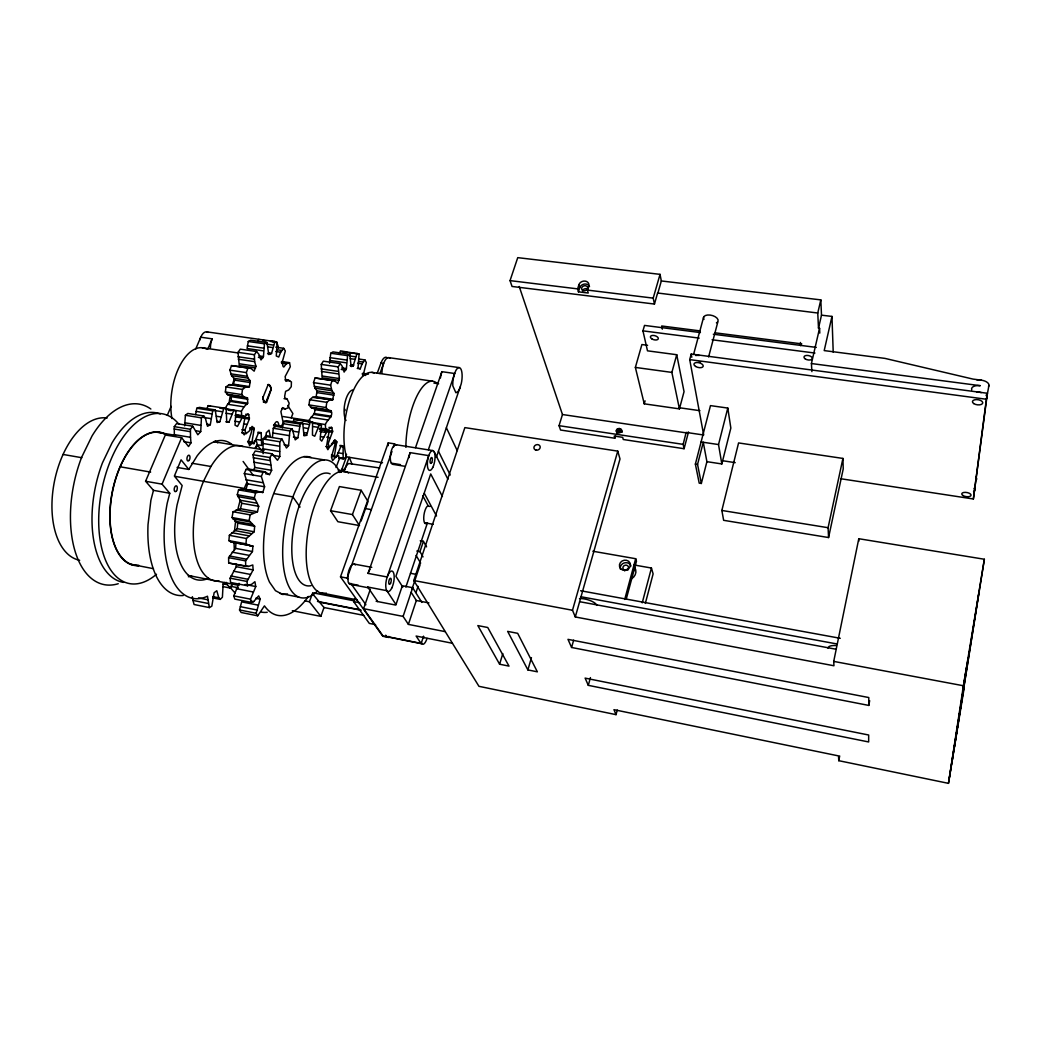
<?xml version="1.0" encoding="UTF-8"?>
<svg xmlns="http://www.w3.org/2000/svg" width="1041" height="1041" viewBox="0 0 1041 1041"><rect width="100%" height="100%" fill="white"/><g stroke="black" fill="none" stroke-linecap="round" stroke-linejoin="round"><path stroke-width="1.5" d="M256.867 444.702L261.642 445.483L261.2 432.679L258.467 432.939L253.991 443.648L251.961 442.048L254.264 428.371L252.065 426.394L249.632 430.688L246.17 433.59L244.817 430.154L249.333 419.081L248.747 414.695L248.096 413.85L245.208 416.114L241.759 416.036L241.382 411.312L244.01 406.823L247.719 403.192L247.459 397.818L228.213 395.086L225.35 392.028L226.001 386.927L229.124 384.636L245.546 387.135L249.398 386.588L250.256 380.785L247.992 378.117L246.34 372.6L247.94 368.033L250.907 368.384L254.147 371.156L255.943 366.25L254.629 361.643L254.407 354.721L256.62 351.52L258.949 354.395L261.018 359.926L263.451 356.556L264.492 343.803L266.912 342.515L268.812 354.591L271.584 353.315L274.954 341.591L277.14 342.411L276.294 355.983L278.715 357.037L280.667 352.196L283.712 348.306L285.325 350.986L282.111 362.606L283.1 366.51L283.803 367.018L286.314 363.882L289.528 362.671L290.309 366.718L285.13 376.569L285.937 381.357L288.591 380.394L291.428 381.956L291.259 386.692L288.656 389.985L285.598 391.338L284.674 396.257L284.831 397.792L287.16 399.145L289.151 403.218L288.084 407.89L285.325 408.931L282.189 408.449M339.457 353.25L340.472 350.869L359.067 354.018L358.052 367.811L360.238 368.839L362.086 363.895L364.923 359.9L366.328 362.593L363.088 375.593M868.767 705.421L868.793 697.548L567.996 639.356L571.587 647.476L868.767 705.421L869.677 700.697M255.579 367.994L239.274 365.586L238.025 352.339L240.276 349.164L256.62 351.52M346.536 454.292L345.287 458.378L343.153 458.886L343.14 446.706L341.279 445.587L336.243 457.168L334.434 455.581L336.764 441.657L334.812 439.692L332.521 444.091L329.32 447.096L328.162 443.635L332.665 431.247L331.428 427.031L328.774 429.373L325.638 429.347L325.378 424.572C326.952 419.471 333.797 416.96 331.142 410.766L311.571 407.981L309.008 404.923L309.697 399.731L312.586 397.35L316.152 396.738L317.037 390.856L314.981 388.189L313.523 382.62L315.072 377.974L334.812 380.811L337.687 383.582L339.405 378.56L338.221 366.887L340.29 363.608L342.359 366.484L344.129 372.066L346.406 368.605L347.577 355.632L349.789 354.291L351.051 365.82L351.298 366.523L353.094 366.081L357.102 353.224M241.382 411.312L224.973 408.723L227.628 404.259L231.401 400.655L231.102 395.294L228.213 395.086M312.586 397.35L332.599 399.952L333.992 393.42L331.988 390.752L330.596 385.17L332.118 380.499L334.812 380.811M339.054 380.342L322.15 377.844L321.253 364.415L323.348 361.162L340.29 363.608M388.163 445.665L388.241 442.867L394.656 443.895L395.164 444.832M308.37 421.891C309.958 416.803 316.919 414.37 314.2 408.137L311.571 407.981M224.882 582.361L223.099 584.639L222.41 597.235L220.224 599.395L218.779 597.794L216.801 590.741L214.134 592.719L211.817 606.187L209.384 607.593L207.484 596.22A89.734 43.202 -79 0 1 167.211 503.193L169.774 493.265L153.469 490.35L145.597 481.254L165.337 434.995L181.628 437.688L188.538 446.537L190.997 442.841L190.503 437.298L174.341 434.631L174.276 426.641L176.606 423.583L192.754 426.211L197.829 434.774L200.731 431.56L201.434 417.844L203.802 416.01L205.363 418.131L207.497 426.29L210.295 424.754L212.715 410.766L215.227 409.894L217.14 422.529L219.807 421.787L223.88 408.137L226.131 408.397L226.743 422.034L228.903 422.282L233.77 410.336L235.917 411.377L235.019 425.144L237.439 426.472L242.774 416.595L244.713 418.872L242.228 432.093L244.219 434.904L245.077 433.316M190.503 437.298L190.451 429.282L192.754 426.211M308.422 596.415A91.387 39.129 -79.3 0 1 264.453 605.888L257.687 615.817L256.125 613.279L260.172 599.174L258.689 595.868L253.64 601.633L251.558 602.44L250.53 599.174L255.761 586.551L254.902 581.711L251.857 584.17L247.459 585.758L247.003 581.451L253.106 569.895L252.794 564.964L248.422 566.434L245.676 566.278L245.611 560.865L252.442 551.535L252.924 546.057L230.985 541.958L228.903 540.63L229.358 535.334L237.244 528.659L254.186 531.769L254.668 526.252L249.124 520.643L250.165 514.84L257.478 511.756L258.715 506.29L254.342 497.78L255.605 492.874L259.99 491.794L262.787 492.51L264.596 486.759L261.33 476.466L263.048 472.276L265.13 471.807L269.45 474.839L271.649 470.311L269.957 457.572L272.104 453.824L277.492 460.291L279.808 456.478L279.834 441.761L282.046 439.146L286.457 448.007L288.578 445.496L289.905 430.922L292.248 428.97L295.215 439.888L297.882 437.793L300.263 424.077L302.749 423.271L303.998 435.802L306.666 435.32L310.244 422.021L312.599 422.021L312.469 435.099L314.733 436.231L319.561 424.286L321.448 425.444L320.134 439.419L321.708 441.111L327.329 430.857L328.904 432.653L326.419 446.901L327.876 449.725L329.45 446.914L326.288 446.407M245.676 566.278L228.695 563.025L228.604 557.638L235.539 548.36L236.008 542.895M237.244 528.659L237.712 523.168L232.039 517.546L233.08 511.769L240.523 508.724L257.478 511.756M265.832 438.417L266.327 432.692L269.033 430.128L270.296 436.309L265.559 435.541M250.204 545.939L245.962 543.805L246.431 538.496L254.186 531.769M263.074 453.694L263.035 439.029L265.286 436.413L282.046 439.146M272.469 437.181L273.262 428.254L275.644 426.329L292.248 428.97M266.912 342.515L250.712 340.212L248.265 341.487L247.081 348.527L263.308 350.869M329.581 363.283L330.752 353.237L333.016 351.91L349.789 354.291M184.66 425.847L185.389 415.268L187.796 413.446L203.802 416.01M244.622 397.623L241.811 394.565L242.475 389.438L245.546 387.135M840.712 478.73L973.374 498.977L986.387 399.25L988.95 385.404M328.566 410.609L326.08 407.551L326.77 402.333L329.607 399.952M616.363 430.362L616.988 433.733C616.168 430.87 621.022 429.36 622.037 432.132C622.635 428.567 617.508 427.018 616.363 430.362L616.975 432.549M616.038 714.647L613.969 709.689L838.512 755.896L838.76 760.685L948.481 783.352L963.432 685.759L984.357 559.251L858.786 538.717L833.724 661.399L833.945 665.759L575.296 616.962L572.498 610.26L617.755 451.13L464.872 427.617L413.784 580.514L478.951 686.318L616.038 714.647L617.248 710.04M951.643 763.847L984.357 559.251M954.493 746.384L967.531 661.621M963.979 689.103L948.481 783.352M978.787 593.539L949.197 778.668M965.228 675.414L966.477 667.671M962.626 691.003L965.41 674.204M951.89 762.233L952.45 758.941M973.374 498.977L987.415 393.277L691.224 354.044L689.715 359.613L703.599 434.578M282.358 428.007L283.803 421.462L286.34 420.668L302.749 423.271M838.76 760.685L839.684 755.961M195.565 414.539L196.827 408.241L199.391 407.382L215.227 409.894M229.124 384.636L232.494 384.702L233.9 380.056L233.9 378.312L231.583 375.658L229.892 370.141L231.492 365.586L250.907 368.384M828.571 537.546L828.089 527.709L842.924 458.43L738.576 442.932L721.855 510.454L723.638 520.318L828.571 537.546L843.223 468.918L842.924 458.43M240.523 508.724L241.759 503.284L237.27 494.774L238.532 489.882L243.008 488.828L259.99 491.794M819.788 333.094L819.553 328.279L818.499 328.149L817.758 313.016L657.6 293.002L654.451 304.05L512.042 286.457L510.038 280.615L517.741 257.647L660.033 274.356L661.334 280.953L820.815 299.886L821.505 315.163L831.967 316.425L824.199 350.596L884.941 358.39L973.036 379.093L981.26 380.16M818.499 328.149L821.505 315.163M811.889 371.624L811.42 363.543L819.553 328.279M817.758 313.016L820.815 299.886M706.904 461.67L721.829 463.948L730.847 428.059L727.789 408.072L710.482 405.613L695.375 464.104L699.201 483.128L701.335 483.466L706.904 461.67L703.274 442.269L697.548 464.442L701.335 483.466M721.829 463.948L718.524 444.559L727.789 408.072M153.469 490.35L150.893 500.253L148.03 524.521A89.422 43.93 -79 0 0 183.177 595.53M257.687 615.817L241.109 612.472L239.521 609.948L241.642 601.867L258.246 605.172M645.342 603.403L653.11 573.903L651.432 568.035L633.995 564.964M519.212 286.47L562.465 414.526L559.056 425.678L560.552 430.024L614.828 438.235L614.203 436.062L622.674 437.337L623.273 439.51L684.08 448.71L683.169 444.364L686.123 432.418L703.638 435.008M642.232 602.83L651.432 568.035M684.08 448.71L688.504 431.963M708.609 356.894L718.03 321.201A7.495 3.982 13.9 0 0 710.157 315.059A7.495 3.982 13.9 0 0 703.937 319.431M693.579 354.46L703.573 317.284M647.593 345.287L641.907 344.532L635.361 367.421L644.249 403.83L679.422 408.879L684.041 391.676L676.728 354.721L647.489 350.83L642.948 330.856L644.509 325.417L700.424 332.573M624.704 599.421L635.687 558.718L592.836 551.223M626.357 598.705L636.454 561.229L635.687 558.718M679.422 408.879L671.874 372.405L676.728 354.721M588.308 685.342L585.12 678.12L868.675 735.011L868.662 741.96L588.308 685.342L590.429 677.6M571.587 647.476L573.643 640.176M644.249 403.83L645.082 400.85M575.296 616.962L620.007 458.964L617.755 451.13M654.451 304.05L653.201 298.129L660.033 274.356M614.828 438.235L615.543 435.724M657.73 293.601L661.334 280.953M527.878 669.91L507.657 631.38L517.676 633.318L537.364 671.822L527.878 669.91L531.457 657.652M436.361 457.324L461.228 383.817A12.687 4.359 -82 0 0 461.124 369.516A12.687 4.359 -82 0 0 455.633 370.947L428.358 449.725M499.615 664.223L477.845 625.589L487.748 627.502L508.997 666.11L499.615 664.223L502.829 653.566M587.423 290.088L588.725 285.872A5.14 4.151 -16.7 0 0 585.133 281.096A5.14 4.151 -16.7 0 0 578.926 284.687L577.625 288.877L578.445 291.831L588.23 293.028L587.423 290.088L653.201 298.129M578.445 291.831L579.759 287.641L578.926 284.687M243.008 488.828L245.858 489.556L247.68 483.831L244.323 473.551L246.04 469.387L248.161 468.931L265.13 471.807M370.336 589.245L363.608 608.686L383.023 635.973L421.137 643.611L423.518 636.311M416.01 592.524L418.053 586.356M445.288 631.653L408.397 624.392L416.322 600.501L411.143 592.29M411.95 589.206L420.148 564.664M408.397 624.392L403.101 616.402L412.678 587.697L402.346 585.745L395.827 605.081L376.126 601.269M405.873 587.098L427.474 522.777M423.023 556.87L419.965 551.639L423.414 541.346L420.252 540.786M415.502 447.669L441.905 371.676L454.527 373.485M368.059 573.396L410.154 452.64L428.762 455.633L387.2 576.987L368.059 573.396A10.41 3.904 -78.9 0 1 370.075 569.323M375.554 624.639L369.308 623.403L353.628 601.581L354.682 598.575M251.558 602.44L234.824 599.109L233.757 595.855L239.053 583.285M347.694 578.913L347.108 578.093L391.976 451.443M393.576 446.953L394.656 443.895M388.449 636.793L388.944 637.482L382.815 636.259L340.498 576.844L388.241 442.867M361.084 521.047L368.046 501.528L361.162 490.285L339.405 486.576L330.557 510.715L337.883 521.71L359.483 525.549L352.431 514.566L330.557 510.715M320.823 616.363L323.998 607.528L312.404 593.591L309.437 601.763L320.823 616.363L292.352 610.716M352.431 514.566L361.162 490.285M340.993 472.315A12.895 5.205 -80.4 0 1 341.942 469.179L346.432 456.765A49.604 19.701 -81.3 0 1 349.906 399.25A49.604 19.701 -81.3 0 1 374.344 373.042M377.258 373.133L381.006 362.971A12.492 4.867 -82.2 0 1 387.226 357.818M379.926 373.524L383.661 363.348L381.006 362.971M312.599 422.021L296.373 419.458L293.978 419.458L293.041 421.943L309.32 424.52M291.22 417.844L292.885 413.563L287.706 405.443M255.657 447.539L257.153 443.778L256.138 440.369L254.16 441.124M262.905 396.647L262.97 397.649A8.731 4.008 -81.7 0 0 265.923 402.138L271.024 389.373A8.731 4.008 -81.7 0 0 268.11 384.832L267.602 384.936M266.548 402.542L271.285 389.217A9.213 4.229 -81.7 0 0 268.214 384.428L262.787 397.948A9.213 4.229 -81.7 0 0 265.91 402.685L263.347 402.047M247.459 585.758L230.581 582.466L230.113 578.171L236.281 566.681L236.112 564.209M206.678 409.269L208.187 405.652L210.464 405.925M169.774 493.265L162.058 484.156L181.628 437.688M207.771 349.164L212.169 338.832L200.77 337.206L195.721 348.982M167.341 415.203L171.127 406.367M257.817 341.643L258.897 339.314M273.549 425.262L281.369 426.511L283.178 422.659L280.901 411.624L282.566 407.617L285.325 408.931M336.035 467.513L339.34 458.821L338.572 455.555L336.868 455.932L332.626 460.525L331.428 457.09L335.02 444.299L333.771 441.501L331.35 444.195M253.692 469.699L254.811 467.448L253.041 454.748L255.201 451.013L272.104 453.824M243.06 446.511A68.745 32.349 -79.1 0 0 210.92 466.485L203.489 481.306A68.745 32.349 -79.1 0 0 194.485 549.57A68.745 32.349 -79.1 0 0 219.144 581.034M177.087 467.422L188.785 469.439L197.152 455.867A70.827 34.08 -79 0 1 231.909 444.39M222.722 586.564L230.23 588.035L232.273 584.886M253.015 442.269L249.606 445.691L248.318 441.839L251.506 431.898L251.883 429.712L250.79 427.799M254.759 448.372L258.012 445.756L261.304 450.454M388.97 636.467L387.057 637.079L385.717 635.192M351.285 584.027L349.698 584.209L348.136 582.01L347.837 575.061A10.358 4.021 -78.8 0 1 351.129 565.784L352.274 564.56A10.358 4.021 -78.8 0 1 355.332 564.938M432.562 450.545L395.645 444.663L393.576 446.016A9.968 3.748 -80.8 0 0 390.518 454.644L390.297 457.207A9.968 3.748 -80.8 0 0 394.058 463.974M456.934 392.392L455.867 392.704L452.809 385.834L452.796 383.049A12.687 4.359 -82 0 1 454.579 373.485M339.184 472.328L341.526 471.755L338.429 471.248M287.537 593.93L282.71 594.489L275.462 590.676L269.567 582.231A70.072 29.981 -79.3 0 1 271.584 499.498A70.072 29.981 -79.3 0 1 311.207 457.493M228.695 563.025L248.422 566.434M510.038 280.615L577.625 288.877M700.333 330.934L661.686 325.989L662.349 329.164M714.829 332.782L801.778 343.881M713.332 334.226L816.287 347.395M642.948 330.856L699.201 338.117M712.07 339.769L814.947 353.055M811.42 363.543L980.284 385.69A8.276 4.164 7.7 0 0 971.734 389.881M689.715 359.613L986.387 399.25M635.361 367.421L671.874 372.405M206.678 331.845L274.954 341.591M388.683 357.623L459.211 367.603M262.735 340.368L265.936 340.81M270.738 341.5L277.14 342.411M342.489 351.663L347.017 352.313M350.023 352.73L359.067 354.018M248.265 341.487L264.492 343.803M266.925 344.181L273.354 345.091M330.752 353.237L347.577 355.632M349.542 355.944L355.593 356.803M275.774 347.174L283.712 348.306M358.937 359.054L364.923 359.9M267.771 346.861L272.599 347.551M350.31 358.664L354.851 359.314M276.984 349.737L281.76 350.414M358.611 361.435L363.101 362.073M679.044 407.695L699.916 410.688M247.342 345.82L263.581 348.149M329.854 357.649L346.679 360.056M275.891 351.507L280.667 352.196M357.584 363.257L362.086 363.895M329.555 360.407L346.38 362.828M268.37 352.847L271.584 353.315M350.804 364.74L353.836 365.17M267.563 353.732L270.777 354.2M350.062 365.651L353.094 366.081M357.232 368.41L360.238 368.839M238.025 352.339L254.407 354.721M321.253 364.415L338.221 366.887M259.027 355.918L263.451 356.556M341.825 367.941L346.406 368.605M202.175 347.733L238.194 352.964M371.845 372.379L432.509 381.188M258.389 357.362L262.813 358M341.214 369.412L345.794 370.075M433.902 383.075L438.625 383.765M281.669 361.526L289.528 362.671M362.528 373.303L368.449 374.161M281.239 362.138L287.55 363.062M362.19 373.953L366.64 374.591M237.999 356.751L254.355 359.145M321.149 368.891L338.104 371.364M281.591 363.192L286.314 363.882M362.541 375.02L365.508 375.45M238.285 359.249L254.629 361.643M321.37 371.429L338.312 373.914M239.625 363.843L255.943 366.25M322.515 376.074L339.405 378.56M562.465 414.526L686.214 432.861M231.492 365.586L247.94 368.033M315.072 377.974L332.118 380.499M229.892 370.141L246.34 372.6M313.523 382.62L330.596 385.17M285.455 379.926L288.591 380.394M701.113 441.957L718.524 444.559M285.039 379.926L289.736 380.629M230.777 373.823L247.198 376.295M314.278 386.354L331.298 388.905M231.583 375.658L247.992 378.117M314.981 388.189L331.988 390.752M559.056 425.678L683.169 444.364M233.9 378.312L250.256 380.785M317.037 390.856L333.992 393.42M233.9 380.056L250.256 382.541M317.011 392.626L333.966 395.19M233.041 384.103L249.398 386.588M316.152 396.738L333.107 399.328M232.494 384.702L248.851 387.2M315.644 397.363L332.599 399.952M722.415 460.695L735.206 462.646M226.001 386.927L242.475 389.438M309.697 399.731L326.77 402.333M284.037 398.664L287.16 399.145M695.375 464.104L697.548 464.442M225.35 392.028L241.811 394.565M309.008 404.923L326.08 407.551M227.016 394.279L243.438 396.816M310.491 407.187L327.512 409.816M231.102 395.294L247.459 397.818M314.2 408.137L331.142 410.766M231.466 396.712L247.81 399.25M263.503 401.566L266.431 402.021M314.512 409.581L331.441 412.197M231.401 400.655L247.719 403.192M314.369 413.576L331.285 416.218M231.024 401.488L247.355 404.038M314.005 414.435L330.934 417.077M227.628 404.259L244.01 406.823M310.869 417.298L327.85 419.965M282.97 416.53L310.14 420.798M208.187 405.652L226.131 408.397M293.978 419.458L325.378 424.572M219.794 408.137L222.904 408.619M226.014 409.113L233.77 410.336M312.248 423.14L319.561 424.286M228.174 410.154L231.271 410.648M318.234 424.936L321.448 425.444M245.78 414.227L248.747 414.695M328.943 427.396L332.001 427.877M212.963 410.258L222.397 411.755M283.803 421.462L300.263 424.077M313.471 426.615L317.856 427.304M196.827 408.241L212.715 410.766M225.975 413.212L232.195 414.201M237.777 414.93L240.757 415.398M322.619 428.398L325.69 428.879M235.8 415.086L243.854 416.465M319.457 428.371L327.538 429.751M235.097 415.372L242.774 416.595M237.725 416.166L249.541 418.04M320.433 429.308L332.665 431.247M283.165 423.674L299.626 426.29M319.379 429.595L327.329 430.857M235.591 416.881L241.746 417.87M243.425 418.144L249.333 419.081M303.673 427.773L308.123 428.476M324.805 431.091L332.456 432.314M196.189 411.416L212.065 413.954M319.782 431.481L326.158 432.496M274.186 424.416L281.369 426.511M216.333 416.231L221.043 416.986M234.824 421.215L239.443 421.956M304.089 432.64L307.056 433.108M292.56 431.13L298.546 432.093M273.262 428.254L289.905 430.922M203.19 417.376L211.128 418.651M243.568 423.83L246.522 424.299M326.757 437.168L329.815 437.662M320.576 436.608L323.764 437.116M185.389 415.268L201.434 417.844M225.78 421.774L228.903 422.282M303.699 434.839L306.666 435.32M216.658 421.28L219.807 421.787M249.866 427.669L254.264 428.371M333.732 441.163L336.764 441.657M249.866 428.775L254.264 429.491M333.706 442.295L336.75 442.789M272.846 432.978L289.476 435.659M293.393 437.064L297.882 437.793M257.999 432.158L261.2 432.679M339.965 445.405L342.97 445.899M241.863 429.673L244.817 430.154M207.12 424.234L210.295 424.754M258.194 432.965L261.395 433.485M340.134 446.225L343.14 446.706M184.582 422.75L200.601 425.34M721.855 510.454L828.089 527.709M241.733 432.874L246.17 433.59M326.262 446.602L329.32 447.096M263.035 439.029L279.834 441.761M256.164 439.419L260.953 440.2M338.104 452.796L342.619 453.538M174.276 426.641L190.451 429.282M284.05 444.754L288.578 445.496M195.942 430.779L200.731 431.56M391.299 463.141L400.486 464.637M346.471 456.856L382.515 462.764M393.03 464.364L405.274 466.368M174.133 428.996L190.295 431.651M262.657 443.44L279.43 446.199M247.576 441.332L251.961 442.048M331.402 455.073L334.434 455.581M340.797 457.637L345.287 458.378M248.148 442.698L253.991 443.648M331.702 456.426L336.243 457.168M338.65 458.144L343.153 458.886M262.866 448.801L279.626 451.56M379.679 467.969L348.683 463.505A12.895 5.179 -80.4 0 0 344.011 471.69M156.514 432.184L175.578 435.333M213.678 441.631L264.466 450.024M303.894 456.544L324.337 459.927M272.195 455.203L279.808 456.478M183.671 441.618L190.997 442.841M341.942 469.179L344.675 469.634L349.19 457.298L352.001 464.026M253.041 454.748L269.957 457.572M338.221 470.064L341.396 470.597M342.242 471.313L378.091 477.312M253.353 457.767L270.27 460.59M253.822 462.191L270.712 465.041M254.811 467.448L271.649 470.311M246.04 469.387L263.048 472.276M265.611 473.772L268.682 474.293M191.96 463.245L210.92 466.485M244.323 473.551L261.33 476.466M245.741 479.732L262.709 482.66M247.68 483.831L264.596 486.759M63.059 454.449L81.849 457.715M364.857 508.489L371.364 509.622M120.222 466.797L150.646 472.094M174.667 476.284L244.297 488.424A69.331 30.905 -79.2 0 1 246.769 482.634M273.861 493.577L292.898 496.895L300.029 507.071M245.858 489.556L262.787 492.51M238.532 489.882L255.605 492.874M424.559 522.79L433.16 524.3M237.27 494.774L254.342 497.78M237.816 496.57L254.876 499.576M145.597 481.254L162.058 484.156M239.664 500.148L256.672 503.154M241.759 503.284L258.715 506.29M236.073 509.895L253.106 512.94M233.08 511.769L250.165 514.84M232.039 517.546L249.124 520.643M416.803 551.066L419.965 551.639M232.677 518.769L249.749 521.866M234.824 521.19L251.844 524.287M237.712 523.168L254.668 526.252M580.618 590.741L840.269 638.302M234.29 530.468L251.284 533.591M580.605 596.688L837.302 644.015M231.779 532.68L248.825 535.816M229.358 535.334L246.431 538.496M579.616 601.685L835.689 649.168M410.505 573.305L416.27 574.385M228.903 540.63L245.962 543.805M354.46 564.131L371.754 567.345M230.985 541.958L252.924 546.057M413.784 580.514L572.498 610.26M235.539 548.36L252.442 551.535M833.724 661.399L963.432 685.759M232.169 552.159L249.124 555.36M340.498 576.844L347.108 578.093M229.501 555.972L246.483 559.199M228.604 557.638L245.611 560.865M348.8 583.428L358.247 585.224M377.701 601.594L367.733 587.033L386.81 590.676L395.775 604.235M349.698 584.209L368.592 587.814A10.41 3.904 -78.9 0 1 367.733 587.033M416.322 600.501L428.931 602.921M236.281 566.681L253.106 569.895M233.548 571.171L250.413 574.424M319.795 592.641L357.18 599.889M230.998 575.985L247.888 579.264M312.638 592.771L354.031 600.8M353.628 601.581L359.835 602.778M230.113 578.171L247.003 581.451M245.129 584.469L255.761 586.551M363.608 608.686L403.101 616.402M131.244 564.326L153.443 568.672M188.33 575.491L239.053 585.419M280.016 593.422L298.871 597.118M317.492 601.425L360.394 609.831M319.912 602.192L361.149 610.273M222.774 583.793L227.302 584.678L230.23 588.035M230.503 586.291L238.389 587.84M304.701 600.839L309.437 601.763M236.307 588.659L253.054 591.952M323.998 607.528L363.79 615.361M255.644 598.289L260.172 599.174M233.757 595.855L250.53 599.174M250.608 601.034L253.64 601.633M452.445 643.273L416.127 636.051L421.137 643.611M212.715 596.584L218.779 597.794M212.65 597.885L220.224 599.395M198.506 597.924L207.719 599.759M240.38 606.682L256.984 610M386.289 636.441L421.8 643.546M192.364 596.701L192.962 600.41L208.291 603.494M239.521 609.948L256.125 613.279M209.384 607.593L194.081 604.509L192.962 600.41M395.645 444.663L396.595 444.975M229.996 587.202L235.331 593.318M430.05 506.499L427.63 505.9A9.278 3.24 -80.1 0 0 423.739 517.442A9.278 3.24 -80.1 0 0 426.992 523.311M188.785 469.439L181.095 459.836L174.368 476.049L182.162 485.522L177.087 504.885A70.827 34.08 -79 0 0 208.525 578.328M243.113 461.449L253.366 475.516M350.83 583.376L365.898 604.769M436.96 383.361L436.921 383.296A50.241 18.048 -81.2 0 0 416.699 396.504A50.241 18.048 -81.2 0 0 405.873 447.37M402.802 587.098L395.918 576.311L430.714 473.941L442.399 496.492M412.678 587.697L421.865 602.414M416.088 555.426L420.668 563.129M345 409.373L345.052 410.622M423.414 541.346L426.576 546.863M422.763 495.802L428.215 505.861M424.39 493.46L436.53 516.011M278.897 425.17C277.713 417.285 272.95 424.559 274.512 428.202M616.376 431.547C617.378 434.331 622.258 432.809 621.425 429.946M434.175 451.82L447.903 479.224M438.443 451.221L450.233 475.021M446.407 427.786L457.22 450.623M226.274 582.374L227.302 584.678M617.027 429.282L617.638 431.468M618.185 428.593L618.796 430.779M620.735 428.97L621.334 431.156M619.551 428.476L620.163 430.675M691.224 354.044L691.797 357.206M800.438 342.489L800.659 345.69M831.967 316.425L833.216 352.144M858.786 538.717L858.812 541.216M976.992 392.041A8.289 4.151 7.8 0 1 981.26 392.613M986.035 395.203A8.289 4.151 7.8 0 1 986.452 398.443M977.07 380.186A8.263 4.177 7.6 0 1 986.152 381.67A8.263 4.177 7.6 0 1 988.534 386.445M973.973 488.359A7.456 3.344 9 0 1 973.543 491.69M975.898 477.233A7.43 3.383 8.8 0 1 976.302 479.888M717.457 322.111A7.495 3.982 13.9 0 1 716.416 322.827M617.001 432.679A4.398 3.761 -15.8 0 1 622.245 431.638M582.518 290.816A3.071 2.485 -16.7 0 1 587.579 289.19M695.739 355.541A7.586 3.852 14.2 0 1 699.344 355.475M579.759 287.641A5.127 4.138 -16.7 0 1 584.626 284.05A5.127 4.138 -16.7 0 1 589.518 286.665M700.502 362.086A4.763 2.42 14.2 0 1 699.292 361.839M620.449 569.323A5.517 4.971 -16.8 0 1 624.223 562.947A5.517 4.971 -16.8 0 1 630.989 566.018M408.983 457.637A10.007 3.643 -80.8 0 1 410.154 452.64M427.057 638.393A9.72 3.253 -78.5 0 1 421.267 642.297M424.286 637.56A2.915 0.976 -78.5 0 1 423.57 636.454M326.353 593.136A61.966 25.049 -79.4 0 1 308.604 528.19A61.966 25.049 -79.4 0 1 348.553 473.017M156.514 574.229A86.481 45.114 -78.8 0 1 100.43 497.702A86.481 45.114 -78.8 0 1 178.896 424.181M138.622 565.653A67.847 35.368 -78.8 0 1 112.454 490.988A67.847 35.368 -78.8 0 1 165.649 434.266M123.515 582.4A86.364 45.401 -78.8 0 1 102.512 462.725L111.986 442.985A86.364 45.401 -78.8 0 1 160.288 413.967M150.867 409.022A91.946 49.33 -78.7 0 0 91.998 436.036L81.732 457.09A91.946 49.33 -78.7 0 0 74.744 550.103A91.946 49.33 -78.7 0 0 118.245 583.715M381.93 372.769A12.505 4.841 -82.2 0 1 384.767 360.876A12.505 4.841 -82.2 0 1 389.868 358.195M460.395 386.784A12.687 4.359 -82 0 1 456.986 392.392M440.447 377.935A12.648 4.45 -82 0 1 441.905 371.676M210.438 347.902A12.05 5.96 -82.7 0 1 212.169 338.832M199.807 340.03A12.024 6.025 -82.8 0 1 200.77 337.206L201.993 334.825A12.024 6.025 -82.8 0 1 208.174 332.443M270.387 341.318A12.193 5.621 -82.5 0 1 273.276 341.669M310.999 585.667A57.255 23.722 -79.3 0 1 293.705 527.345A57.255 23.722 -79.3 0 1 330.166 473.876M272.911 341.669A12.206 5.595 -82.5 0 1 278.428 348.058M229.085 403.101A48.433 22.668 -81.5 0 1 230.412 395.046M233.275 384.272A48.433 22.668 -81.5 0 1 234.824 379.939M171.947 418.56A47.834 24.086 -81.5 0 1 179.533 366.315A47.834 24.086 -81.5 0 1 206.73 349.138M267.238 612.29A91.074 39.909 -79.2 0 1 261.213 612.056M345.989 420.525A16.578 6.74 -81.6 0 1 345.196 401.839A16.578 6.74 -81.6 0 1 353.393 389.946M215.149 440.903A70.593 34.652 -79 0 1 217.712 442.88M191.557 575.92A70.593 34.652 -79 0 1 188.408 576.766M79.663 560.266A72.441 40.17 -78.6 0 1 54.249 482.373A72.441 40.17 -78.6 0 1 107.106 418.04M138.869 565.354A67.548 35.212 -78.8 0 1 112.545 491.391A67.548 35.212 -78.8 0 1 165.402 434.448M234.394 550.494A69.331 30.905 -79.2 0 1 234.095 542.686M234.576 530.598A69.331 30.905 -79.2 0 1 235.643 521.346M237.986 508.906A69.331 30.905 -79.2 0 1 240.354 499.875M317.622 590.846A70.033 29.148 -79.3 0 1 283.881 569.349A70.033 29.148 -79.3 0 1 300.602 480.448A70.033 29.148 -79.3 0 1 339.887 472.458M828.011 648.218A11.906 4.216 12.4 0 1 836.43 645.602M624.665 570.923A2.811 2.537 -16.7 0 1 628.465 569.726M634.568 567.111A8.927 8.029 -16.8 0 1 633.448 571.236M634.659 567.501A8.875 7.99 -16.7 0 1 631.627 578.731M579.499 598.575A11.061 3.904 15.9 0 1 590.104 600.527A11.061 3.904 15.9 0 1 596.896 605.368M583.129 290.569A3.084 2.485 -16.7 0 0 587.671 287.928A3.084 2.485 -16.7 0 0 583.116 286.21A3.084 2.485 -16.7 0 0 583.129 290.569M973.725 403.57A5.205 2.589 7.9 0 0 982.496 403.583A5.205 2.589 7.9 0 0 976.575 399.588A5.205 2.589 7.9 0 0 973.725 403.57M695.609 366.445A4.763 2.407 14.2 0 0 703.169 366.367A4.763 2.407 14.2 0 0 696.963 362.502A4.763 2.407 14.2 0 0 695.609 366.445M962.951 495.516A4.684 2.082 9.1 0 0 970.824 495.776A4.684 2.082 9.1 0 0 965.475 492.367A4.684 2.082 9.1 0 0 962.951 495.516M805.292 358.937A4.242 2.199 11.5 0 0 812.227 358.846A4.242 2.199 11.5 0 0 806.957 355.423A4.242 2.199 11.5 0 0 805.292 358.937M651.913 338.924A4.073 2.095 15.3 0 0 658.289 338.793A4.073 2.095 15.3 0 0 652.876 335.423A4.073 2.095 15.3 0 0 651.913 338.924M622.245 569.713A5.543 4.984 -16.8 0 0 630.404 564.795A5.543 4.984 -16.8 0 0 622.089 561.021A5.543 4.984 -16.8 0 0 622.245 569.713M432.783 467.422A10.046 3.539 -80.8 0 0 433.446 450.857A10.046 3.539 -80.8 0 0 427.37 463.154A10.046 3.539 -80.8 0 0 432.783 467.422M431.703 462.555A3.006 1.067 -80.8 0 0 431.898 457.598A3.006 1.067 -80.8 0 0 430.076 461.293A3.006 1.067 -80.8 0 0 431.703 462.555M390.557 583.285A3.136 1.145 -79 0 0 390.7 578.275A3.136 1.145 -79 0 0 388.735 582.374A3.136 1.145 -79 0 0 390.557 583.285M391.819 587.918A10.449 3.8 -79 0 0 392.353 571.184A10.449 3.8 -79 0 0 385.756 584.821A10.449 3.8 -79 0 0 391.819 587.918M189.28 460.135A2.941 1.47 -80 0 0 189.215 455.294A2.941 1.47 -80 0 0 186.938 458.899A2.941 1.47 -80 0 0 189.28 460.135M176.58 490.74A2.967 1.496 -79.2 0 0 176.502 485.887A2.967 1.496 -79.2 0 0 174.185 489.595A2.967 1.496 -79.2 0 0 176.58 490.74M536.206 450.167A3.214 2.746 -20.9 0 0 540.123 446.42A3.214 2.746 -20.9 0 0 534.853 445.613A3.214 2.746 -20.9 0 0 536.206 450.167M624.34 570.026A2.837 2.55 -16.8 0 0 628.517 567.514A2.837 2.55 -16.8 0 0 624.262 565.575A2.837 2.55 -16.8 0 0 624.34 570.026"/></g></svg>
